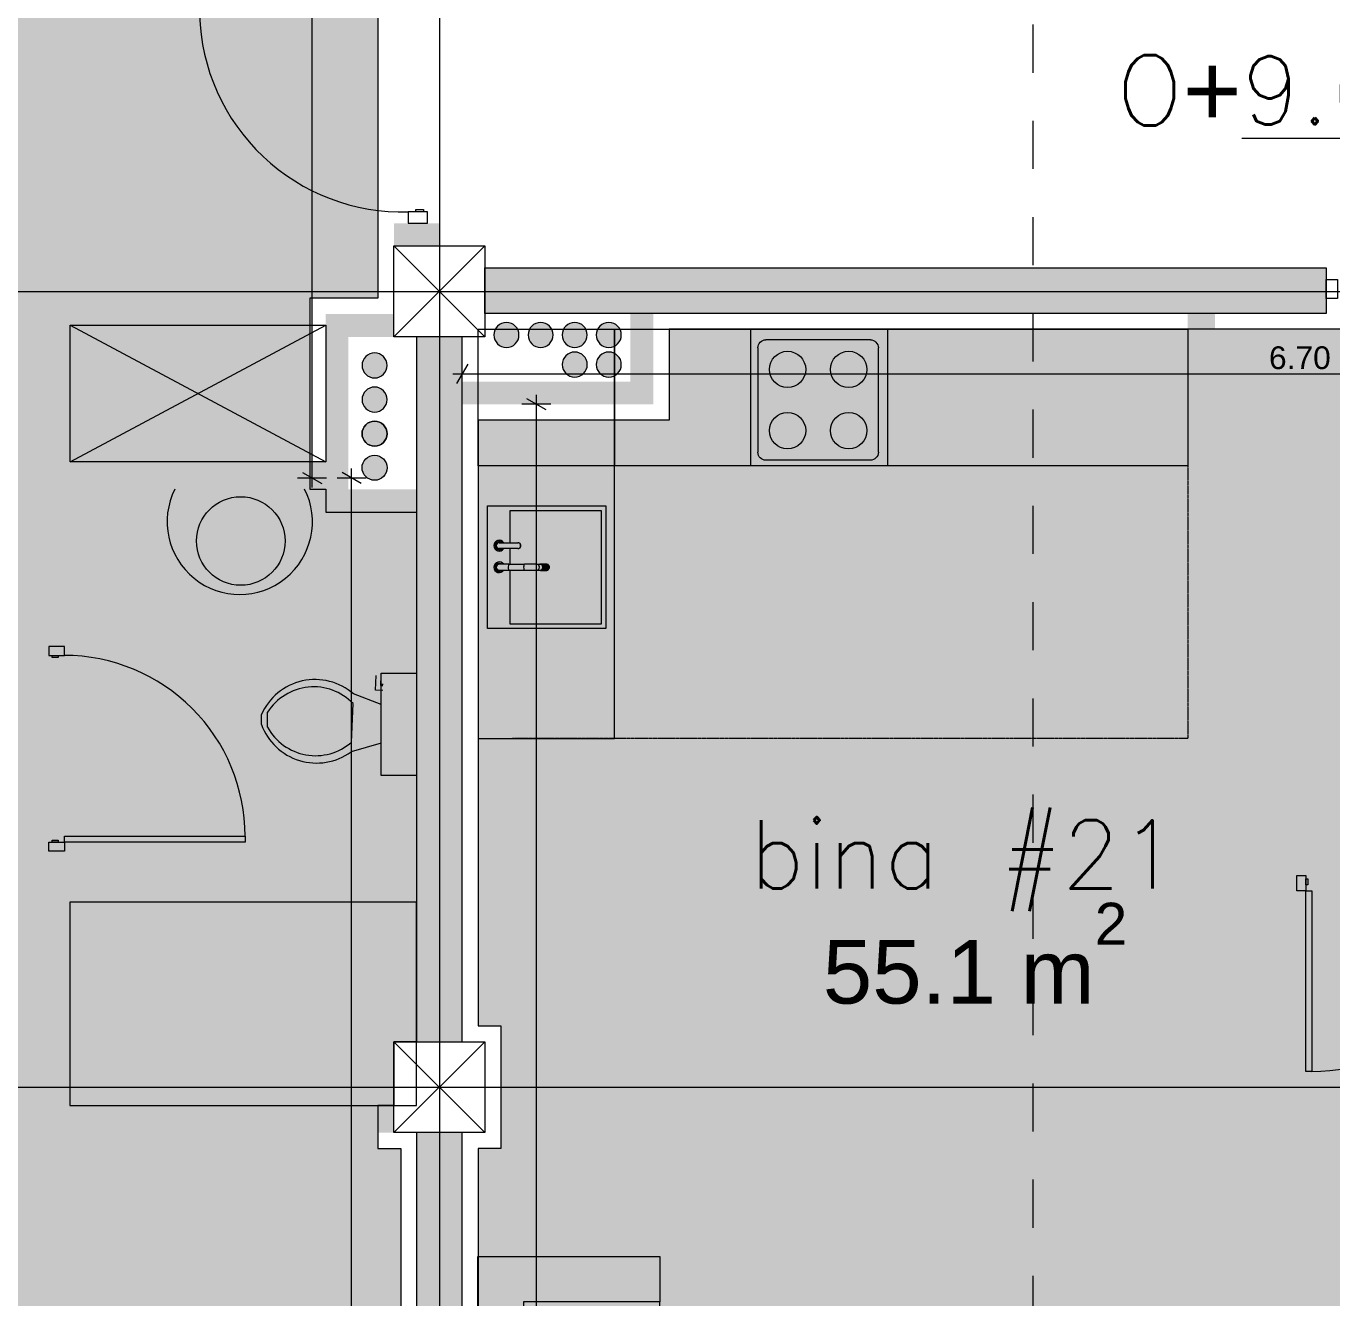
# Model space of a CAD drawing. Header units: millimetres. Extents: x 475616349 to 476941521, y 4620115302 to 4621446928.
# Drawn here: x 476502821 to 476508563, y 4620570909 to 4620576502 of the extents above; entities that cross this region are included whole.
import ezdxf

# ---------------------------------------------------------------- set-up
doc = ezdxf.new("R2010")
doc.units = ezdxf.units.MM
doc.header["$MEASUREMENT"] = 0
doc.set_wipeout_variables(frame=1)
for name, pattern in [('ACAD_ISO02W100', [7.5, 6, -1.5]), ('dash fine 0_25', [0.5952, 0.2976, -0.2976]), ('Dashed', [423.333333, 211.666667, -211.666667]), ('Wipeout_Contour', [1000, 0, -1000])]:
    doc.linetypes.add(name, pattern=pattern)
for name, color, linetype, lineweight in [('0_Pen_No__2_Pen_No__7_Pen_No__2_Pen_No__7', 7, 'Continuous', 0), ('0_Pen_No__7_Pen_No__7_Pen_No__7', 7, 'Continuous', 0), ('2D Drafting - General_Pen_No__1_Pen_No__7', 7, 'Continuous', 0), ('2D Drafting - General_Pen_No__1_Pen_No__7_Pen_No__7', 7, 'Continuous', 0), ('2D Drafting - General_Pen_No__250_Pen_No__7_Pen_No__250', 7, 'Continuous', 0), ('2D Drafting - General_Pen_No__250_Pen_No__7_Pen_No__7', 7, 'Continuous', 0), ('2D Drafting - General_Pen_No__7_Pen_No__7_Pen_No__7', 7, 'Continuous', 0), ('Annotation - Text_Pen_No__7_Pen_No__142', 142, 'Continuous', 0), ('Doors_Pen_No__7_Pen_No__7_Pen_No__7', 7, 'Continuous', 0), ('G-Anno-Nplt_Pen_No__142', 142, 'Continuous', 0), ('G-Anno-Nplt_Pen_No__151', 151, 'Continuous', 0), ('G-Anno-Nplt_Pen_No__4', 7, 'Continuous', 0), ('New_--------AVEJI_MODZRAVI_Pen_No__7', 7, 'Continuous', 0), ('New_--------AVEJI_UDZRAVI_Pen_No__7', 7, 'Continuous', 0), ('New_._Pen_No__1', 1, 'Continuous', 0), ('New_0_Pen_No__7', 7, 'Continuous', 0), ('New_aveji_Pen_No__7', 7, 'Continuous', 0), ('New_shenobebi_Pen_No__1', 1, 'Continuous', 0), ('New_zoma_Pen_No__4', 7, 'Continuous', 0), ('New_zoma_Pen_No__7', 7, 'Continuous', 0), ('shaxtebi da milebi_Pen_No__1_Pen_No__1_Pen_No__1', 1, 'Continuous', 0), ('shaxtebi da milebi_Pen_No__1_Pen_No__1_Pen_No__5', 5, 'Continuous', 0), ('shaxtebi da milebi_Pen_No__5_Pen_No__5_Pen_No__5', 5, 'Continuous', 0), ('zoma_Pen_No__5_Pen_No__5', 5, 'Continuous', 0)]:
    doc.layers.add(name, color=color, linetype=linetype, lineweight=lineweight)
for name, color, linetype, lineweight, true_color in [('New_--aveji_Pen_No__251', 7, 'Continuous', 0, 0x656565), ('shaxtebi da milebi_Pen_No__1_Pen_No__1_Pen_No__252', 7, 'Continuous', 0, 0x666666), ('shaxtebi da milebi_Pen_No__5_Pen_No__5_Pen_No__252', 7, 'Continuous', 0, 0x666666)]:
    doc.layers.add(name, color=color, linetype=linetype, lineweight=lineweight, true_color=true_color)
doc.layers.add('New_zoma', color=7, linetype='Continuous')
doc.styles.add('GENERATED_STYLE_1', font='arial.ttf')
doc.dimstyles.new('GENERATED_STYLE__19', dxfattribs={"dimtxt": 100, "dimasz": 64.421331, "dimexe": 0.18, "dimexo": 3, "dimgap": 0.09, "dimtad": 1, "dimlfac": 0.001, "dimzin": 0, "dimdsep": 46, "dimtxsty": 'GENERATED_STYLE_1', "dimblk": 'ARROWHEAD_2', "dimblk1": 'ARROWHEAD_2', "dimblk2": 'ARROWHEAD_2', "dimcen": 0.09, "dimclrd": 7, "dimclre": 7, "dimclrt": 7, "dimadec": 0, "dimazin": 0, "dimtfac": 1, "dimtdec": 4, "dimtmove": 0, "dimatfit": 3, "dimfxl": 1, "dimtolj": 1, "dimtzin": 0, "dimarcsym": 0})
doc.dimstyles.new('GENERATED_STYLE__35', dxfattribs={"dimtxt": 100, "dimasz": 64.421331, "dimexe": 0.18, "dimexo": 3, "dimgap": 0.09, "dimtad": 1, "dimtih": 1, "dimtoh": 1, "dimlfac": 0.001, "dimzin": 0, "dimdsep": 46, "dimtxsty": 'GENERATED_STYLE_1', "dimblk": 'ARROWHEAD_2', "dimblk1": 'ARROWHEAD_2', "dimblk2": 'ARROWHEAD_2', "dimcen": 0.09, "dimclrd": 7, "dimclre": 7, "dimclrt": 7, "dimadec": 0, "dimazin": 0, "dimtfac": 1, "dimtdec": 4, "dimtmove": 2, "dimatfit": 3, "dimfxl": 1, "dimtolj": 1, "dimtzin": 0, "dimarcsym": 0})

# ---------------------------------------------------------------- blocks, each defined once
blk = doc.blocks.new('*D1701', base_point=(476577134.1, 4620325125.7))
at = {"layer": 'New_zoma_Pen_No__4', "color": 7, "linetype": 'Continuous', "lineweight": 0, "transparency": 16777216}
for p, q in [((476504252.6, 4620574514.5), (476504252.6, 4620574556)), ((476504316.2, 4620574514.5), (476504189.1, 4620574514.5)), ((476504295, 4620574490.1), (476504210.2, 4620574539)), ((476504252.6, 4620566635.6), (476504252.6, 4620574514.5)), ((476504316.2, 4620566635.6), (476504189.1, 4620566635.6)), ((476504210.2, 4620566660), (476504295, 4620566611.1)), ((476504252.6, 4620566594.1), (476504252.6, 4620566635.6))]:
    blk.add_line(p, q, dxfattribs=at)
at = {"layer": 'New_zoma_Pen_No__7', "color": 7, "lineweight": 0, "transparency": 16777216, "insert": (476504232.6, 4620570442), "char_height": 100, "attachment_point": 7, "rotation": 90, "style": 'GENERATED_STYLE_1'}
blk.add_mtext('\\A1;{\\pql;\\fArial|b0|i0|c0|p34;7.88}', dxfattribs=at)
blk = doc.blocks.new('ARROWHEAD_2')
at = {"color": 0, "linetype": 'Continuous', "lineweight": 0}
for p, q in [((0, 0), (-1, 0)), ((-0.378, -0.655), (0.378, 0.655))]:
    blk.add_line(p, q, dxfattribs=at)
blk = doc.blocks.new('*D1702', base_point=(476577134.1, 4620325125.7))
at = {"layer": 'New_zoma_Pen_No__4', "color": 7, "linetype": 'Continuous', "lineweight": 0, "transparency": 16777216}
for p, q in [((476504121, 4620582211.1), (476504036.2, 4620582260)), ((476504078.6, 4620582235.6), (476504078.6, 4620582277)), ((476504142.2, 4620582235.6), (476504015, 4620582235.6)), ((476504078.6, 4620574514.5), (476504078.6, 4620582235.6)), ((476504142.2, 4620574514.5), (476504015, 4620574514.5)), ((476504036.2, 4620574539), (476504121, 4620574490.1)), ((476504078.6, 4620574473.1), (476504078.6, 4620574514.5))]:
    blk.add_line(p, q, dxfattribs=at)
at = {"layer": 'New_zoma_Pen_No__7', "color": 7, "lineweight": 0, "transparency": 16777216, "insert": (476504058.6, 4620578242), "char_height": 100, "attachment_point": 7, "rotation": 90, "style": 'GENERATED_STYLE_1'}
blk.add_mtext('\\A1;{\\pql;\\fArial|b0|i0|c0|p34;7.72}', dxfattribs=at)
blk = doc.blocks.new('*D1721', base_point=(476577134.1, 4620325125.7))
at = {"layer": 'New_zoma_Pen_No__4', "color": 7, "linetype": 'Continuous', "lineweight": 0, "transparency": 16777216}
for p, q in [((476504762.8, 4620575014.8), (476504713.9, 4620574930)), ((476504738.4, 4620574908.8), (476504738.4, 4620575036)), ((476511413.9, 4620574930), (476511462.8, 4620575014.8)), ((476511438.4, 4620574908.8), (476511438.4, 4620575036)), ((476504696.9, 4620574972.4), (476504738.4, 4620574972.4)), ((476504738.4, 4620574972.4), (476511438.4, 4620574972.4)), ((476511438.4, 4620574972.4), (476511479.8, 4620574972.4))]:
    blk.add_line(p, q, dxfattribs=at)
at = {"layer": 'New_zoma_Pen_No__7', "color": 7, "lineweight": 0, "transparency": 16777216, "insert": (476508286.2, 4620574992.4), "char_height": 100, "attachment_point": 7, "style": 'GENERATED_STYLE_1'}
blk.add_mtext('\\A1;{\\pql;\\fArial|b0|i0|c0|p34;6.70}', dxfattribs=at)
blk = doc.blocks.new('*D1722', base_point=(476577134.1, 4620325125.7))
at = {"layer": 'New_zoma_Pen_No__4', "color": 7, "linetype": 'Continuous', "lineweight": 0, "transparency": 16777216}
for p, q in [((476505128.7, 4620574838.8), (476505001.6, 4620574838.8)), ((476505107.5, 4620574814.4), (476505022.8, 4620574863.3)), ((476505065.1, 4620574838.8), (476505065.1, 4620574880.3)), ((476505065.1, 4620566635.6), (476505065.1, 4620574838.8)), ((476505128.7, 4620566635.6), (476505001.6, 4620566635.6)), ((476505022.8, 4620566660), (476505107.5, 4620566611.1)), ((476505065.1, 4620566594.1), (476505065.1, 4620566635.6))]:
    blk.add_line(p, q, dxfattribs=at)
at = {"layer": 'New_zoma_Pen_No__7', "color": 7, "lineweight": 0, "transparency": 16777216, "insert": (476505045.1, 4620570604.2), "char_height": 100, "attachment_point": 7, "rotation": 90, "style": 'GENERATED_STYLE_1'}
blk.add_mtext('\\A1;{\\pql;\\fArial|b0|i0|c0|p34;8.20}', dxfattribs=at)

msp = doc.modelspace()

# ---------------------------------------------------------------- hatches: boundary and pattern name
at = {"layer": '2D Drafting - General_Pen_No__250_Pen_No__7_Pen_No__7', "linetype": 'Continuous', "lineweight": 0}
for points in [[(476504438.366, 4620575635.567), (476504438.366, 4620575535.567), (476504638.366, 4620575535.567), (476504638.366, 4620575635.567)], [(476504838.366, 4620575238.825), (476504838.366, 4620575438.825), (476508538.366, 4620575438.825), (476508538.366, 4620575238.825)], [(476505478.366, 4620575238.825), (476505578.554, 4620575238.825), (476505578.554, 4620574838.824), (476504738.366, 4620574838.825), (476504738.366, 4620574938.825), (476505478.366, 4620574938.825)], [(476507929.011, 4620574285.862), (476507929.011, 4620575238.825), (476508049.011, 4620575238.825), (476508049.011, 4620574285.862)], [(476502893.533, 4620575186.469), (476502893.533, 4620573773.884), (476503013.533, 4620573773.884), (476503013.533, 4620574466.266), (476504138.366, 4620574466.266), (476504138.366, 4620574586.054), (476503013.533, 4620574586.054), (476503013.533, 4620575186.469)], [(476504538.366, 4620574364.549), (476504138.366, 4620574364.549), (476504138.366, 4620575235.567), (476504438.366, 4620575235.567), (476504438.366, 4620575135.567), (476504238.366, 4620575135.567), (476504238.366, 4620574464.736), (476504538.366, 4620574464.736)], [(476504738.366, 4620572035.567), (476504738.366, 4620575135.567), (476504538.366, 4620575135.567), (476504538.366, 4620572035.567)], [(476502893.533, 4620571755.567), (476502893.533, 4620571635.567), (476504438.366, 4620571635.567), (476504438.366, 4620571755.567), (476503013.533, 4620571755.567), (476503013.533, 4620572873.884), (476502893.533, 4620572873.884)], [(476508358.639, 4620572786.911), (476508408.701, 4620572786.911), (476508408.701, 4620572688.787), (476508358.639, 4620572688.787), (476508358.639, 4620566635.567), (476508238.639, 4620566635.567), (476508238.639, 4620572786.911)], [(476504738.366, 4620565135.567), (476504738.366, 4620571635.567), (476504538.366, 4620571635.567), (476504538.366, 4620565135.567)]]:
    msp.add_hatch(color=7, dxfattribs=at).paths.add_polyline_path(points)
at = {"layer": 'G-Anno-Nplt_Pen_No__151', "linetype": 'Continuous', "lineweight": 0, "true_color": 0x1f2f3f}
for points in [[(476497938.366, 4620575135.567), (476497938.366, 4620575435.567), (476498138.366, 4620575435.567), (476498138.366, 4620576505.755), (476497808.366, 4620576505.755), (476497808.366, 4620581065.567), (476501308.548, 4620581065.567), (476501308.548, 4620582165.567), (476504368.366, 4620582165.567), (476504368.366, 4620581965.567), (476504368.366, 4620578229.186), (476504368.366, 4620575305.567), (476504068.366, 4620575305.567), (476504068.366, 4620574466.266), (476504138.366, 4620574466.266), (476504138.366, 4620574364.549), (476504538.366, 4620574364.549), (476504538.366, 4620572035.567), (476504438.366, 4620572035.567), (476504438.366, 4620571755.567), (476504368.366, 4620571755.567), (476504368.366, 4620571565.567), (476504468.366, 4620571565.567), (476504468.366, 4620566705.567), (476497808.366, 4620566705.567), (476497808.366, 4620570675.379), (476498208.366, 4620570675.379), (476498208.366, 4620571805.567), (476498008.366, 4620571805.567), (476498008.366, 4620572105.567), (476497808.366, 4620572105.567), (476497808.366, 4620574408.403), (476497738.366, 4620574408.403), (476497738.366, 4620575135.567)], [(476504908.366, 4620571565.567), (476504808.366, 4620571565.567), (476504808.366, 4620566705.567), (476511368.366, 4620566705.567), (476511368.366, 4620571565.567), (476511268.366, 4620571565.567), (476511268.366, 4620572105.567), (476511368.366, 4620572105.567), (476511368.366, 4620572786.911), (476511438.366, 4620572786.911), (476511438.366, 4620574838.824), (476510748.178, 4620574838.824), (476510748.178, 4620575238.825), (476509848.328, 4620575238.825), (476509848.328, 4620575168.824), (476505648.554, 4620575168.824), (476505648.554, 4620574768.824), (476504808.366, 4620574768.824), (476504808.366, 4620572105.567), (476504908.366, 4620572105.567)]]:
    msp.add_hatch(color=169, dxfattribs=at).paths.add_polyline_path(points)
at = {"layer": 'shaxtebi da milebi_Pen_No__1_Pen_No__1_Pen_No__1', "linetype": 'Continuous', "lineweight": 0}
for points in [[(476504988.366, 4620575143.825, -1), (476504878.366, 4620575143.825, -1)], [(476504353.243, 4620574954.736, -1), (476504353.243, 4620575064.736, -1)]]:
    msp.add_hatch(color=1, dxfattribs=at).paths.add_polyline_path(points)
at = {"layer": 'shaxtebi da milebi_Pen_No__1_Pen_No__1_Pen_No__252', "linetype": 'Continuous', "lineweight": 0, "true_color": 0x666666}
msp.add_hatch(color=251, dxfattribs=at).paths.add_polyline_path([(476504353.243, 4620574504.736, -1), (476504353.243, 4620574614.736, -1)])
at = {"layer": 'shaxtebi da milebi_Pen_No__1_Pen_No__1_Pen_No__5', "linetype": 'Continuous', "lineweight": 0}
msp.add_hatch(color=5, dxfattribs=at).paths.add_polyline_path([(476504353.243, 4620574654.736, -1), (476504353.243, 4620574764.736, -1)])
at = {"layer": 'shaxtebi da milebi_Pen_No__5_Pen_No__5_Pen_No__252', "linetype": 'Continuous', "lineweight": 0, "true_color": 0x666666}
msp.add_hatch(color=251, dxfattribs=at).paths.add_polyline_path([(476505288.761, 4620575013.825, 1), (476505178.761, 4620575013.825, 1)])
at = {"layer": 'shaxtebi da milebi_Pen_No__5_Pen_No__5_Pen_No__5', "linetype": 'Continuous', "lineweight": 0}
for points in [[(476505083.366, 4620575198.825, 1), (476505083.366, 4620575088.825, 1)], [(476505233.366, 4620575198.825, 1), (476505233.366, 4620575088.825, 1)], [(476505383.366, 4620575198.825, 1), (476505383.366, 4620575088.825, 1)], [(476505438.366, 4620575013.825, 1), (476505328.366, 4620575013.825, 1)], [(476504353.243, 4620574914.736, 1), (476504353.243, 4620574804.736, 1)]]:
    msp.add_hatch(color=5, dxfattribs=at).paths.add_polyline_path(points)

# ---------------------------------------------------------------- linework, layer by layer
at = {"layer": '0_Pen_No__2_Pen_No__7_Pen_No__2_Pen_No__7', "color": 7, "linetype": 'Continuous', "lineweight": 0, "flags": 128}
msp.add_lwpolyline([(476504538.366, 4620572648.564), (476503013.533, 4620572648.564), (476503013.533, 4620571755.567), (476504538.366, 4620571755.567)], close=True, dxfattribs=at)
at = {"layer": '0_Pen_No__7_Pen_No__7_Pen_No__7', "color": 7, "linetype": 'Continuous', "lineweight": 0}
for p, q in [((476504357.581, 4620573581.822), (476504360.361, 4620573645.413)), ((476504381.558, 4620573644.486), (476504379.705, 4620573602.092)), ((476504389.377, 4620573580.432), (476504357.581, 4620573581.822)), ((476504379.705, 4620573602.092), (476504390.303, 4620573601.629)), ((476504390.528, 4620573606.761), (476504379.929, 4620573607.225)), ((476504252.002, 4620573352.826), (476504259.415, 4620573522.401)), ((476504382.324, 4620573518.476), (476504261.269, 4620573564.795)), ((476504382.324, 4620573348.568), (476504250.149, 4620573310.432))]:
    msp.add_line(p, q, dxfattribs=at)
at = {"layer": '0_Pen_No__7_Pen_No__7_Pen_No__7', "color": 7, "linetype": 'Continuous', "lineweight": 0, "flags": 128}
msp.add_lwpolyline([(476504538.366, 4620573657.069), (476504538.366, 4620573206.632), (476504382.324, 4620573206.632), (476504382.324, 4620573657.069)], close=True, dxfattribs=at)
for points in [[(476503855.563, 4620573431.215), (476503855.563, 4620573474.306)], [(476503882.862, 4620573419.003), (476503882.862, 4620573484.163)]]:
    msp.add_lwpolyline(points, dxfattribs=at)
at = {"layer": '0_Pen_No__7_Pen_No__7_Pen_No__7', "color": 7, "linetype": 'Continuous', "lineweight": 0}
msp.add_circle((476503764.953, 4620574237.765), 194.708, dxfattribs=at)
for centre, radius, start, end in [((476503760.638, 4620574322.25), 319.521, 153.2098986, 26.7901336), ((476504091.764, 4620573370.034), 258.192, 48.9659147, 156.1808083), ((476504086.111, 4620573355.831), 240.373, 43.864539, 147.7317146), ((476504098.287, 4620573519.241), 258.193, 199.9335377, 306.0275219), ((476504093.896, 4620573533.883), 240.373, 208.5498249, 311.1289039)]:
    msp.add_arc(centre, radius, start, end, dxfattribs=at)
at = {"layer": '2D Drafting - General_Pen_No__1_Pen_No__7', "color": 7, "linetype": 'Continuous', "lineweight": 0}
for p, q in [((476504438.366, 4620575135.567), (476504838.366, 4620575535.567)), ((476504838.366, 4620575135.567), (476504438.366, 4620575535.567)), ((476504438.366, 4620571635.567), (476504838.366, 4620572035.567)), ((476504838.366, 4620571635.567), (476504438.366, 4620572035.567))]:
    msp.add_line(p, q, dxfattribs=at)
at = {"layer": '2D Drafting - General_Pen_No__1_Pen_No__7', "color": 7, "linetype": 'Continuous', "lineweight": 0, "flags": 128}
for points in [[(476504838.366, 4620575135.567), (476504438.366, 4620575135.567), (476504438.366, 4620575535.567), (476504838.366, 4620575535.567)], [(476504838.366, 4620571635.567), (476504438.366, 4620571635.567), (476504438.366, 4620572035.567), (476504838.366, 4620572035.567)]]:
    msp.add_lwpolyline(points, close=True, dxfattribs=at)
at = {"layer": '2D Drafting - General_Pen_No__1_Pen_No__7_Pen_No__7', "color": 7, "linetype": 'Continuous', "lineweight": 0}
msp.add_arc((476504476.614, 4620576577.845), 893.239, 181.603806, 271.603806, dxfattribs=at)
at = {"layer": '2D Drafting - General_Pen_No__250_Pen_No__7_Pen_No__250', "color": 7, "linetype": 'Continuous', "lineweight": 0, "flags": 128}
for points in [[(476504738.366, 4620572035.567), (476504738.366, 4620575135.567), (476504538.366, 4620575135.567), (476504538.366, 4620572035.567)], [(476504738.366, 4620565135.567), (476504738.366, 4620571635.567), (476504538.366, 4620571635.567), (476504538.366, 4620565135.567)]]:
    msp.add_lwpolyline(points, close=True, dxfattribs=at)
at = {"layer": '2D Drafting - General_Pen_No__250_Pen_No__7_Pen_No__7', "color": 7, "linetype": 'Continuous', "lineweight": 0, "flags": 128}
msp.add_lwpolyline([(476504838.366, 4620575238.825), (476504838.366, 4620575438.825), (476508538.366, 4620575438.825), (476508538.366, 4620575238.825)], close=True, dxfattribs=at)
at = {"layer": '2D Drafting - General_Pen_No__7_Pen_No__7_Pen_No__7', "color": 7, "linetype": 'Continuous', "lineweight": 0}
for centre, start, end in [((476502989.329, 4620572940.062), 359.998516, 90.0001975), ((476508474.879, 4620572699.114), 270, 0.0016803)]:
    msp.add_arc(centre, 794.311, start, end, dxfattribs=at)
at = {"layer": 'Doors_Pen_No__7_Pen_No__7_Pen_No__7', "color": 7, "linetype": 'Continuous', "lineweight": 0, "flags": 128}
for points in [[(476504586.28, 4620575635.567), (476504586.28, 4620575684.956), (476504501.614, 4620575684.956), (476504501.614, 4620575635.567)], [(476504568.28, 4620575696.067), (476504568.28, 4620575684.956), (476504534.947, 4620575684.956), (476504534.947, 4620575696.067)], [(476508538.366, 4620575388.324), (476508587.755, 4620575388.324), (476508587.755, 4620575303.657), (476508538.366, 4620575303.657)], [(476502921.594, 4620573773.886), (476502921.593, 4620573734.375), (476502989.326, 4620573734.373), (476502989.327, 4620573773.884)], [(476502935.993, 4620573725.485), (476502935.993, 4620573734.374), (476502962.659, 4620573734.374), (476502962.659, 4620573725.485)], [(476502921.594, 4620572873.886), (476502921.595, 4620572913.397), (476502989.328, 4620572913.395), (476502989.327, 4620572873.884)], [(476502935.995, 4620572913.396), (476502935.995, 4620572922.285), (476502962.662, 4620572922.285), (476502962.661, 4620572913.396)], [(476502989.328, 4620572913.395), (476502989.329, 4620572940.062), (476503783.64, 4620572940.041), (476503783.639, 4620572913.375)], [(476508408.701, 4620572766.847), (476508448.212, 4620572766.847), (476508448.212, 4620572699.114), (476508408.701, 4620572699.114)], [(476508448.212, 4620572752.447), (476508457.101, 4620572752.447), (476508457.101, 4620572725.78), (476508448.212, 4620572725.78)], [(476508448.212, 4620572699.114), (476508474.879, 4620572699.114), (476508474.879, 4620571904.803), (476508448.212, 4620571904.803)]]:
    msp.add_lwpolyline(points, close=True, dxfattribs=at)
at = {"layer": 'G-Anno-Nplt_Pen_No__4', "color": 7, "linetype": 'Continuous', "lineweight": 0, "flags": 128}
msp.add_lwpolyline([(476504368.366, 4620578229.186), (476504368.366, 4620575305.567), (476504068.366, 4620575305.567), (476504068.366, 4620574466.266), (476504138.366, 4620574466.266), (476504138.366, 4620574364.549), (476504538.366, 4620574364.549), (476504538.366, 4620572035.567), (476504438.366, 4620572035.567), (476504438.366, 4620571755.567), (476504368.366, 4620571755.567), (476504368.366, 4620571565.567), (476504468.366, 4620571565.567), (476504468.366, 4620566705.567), (476497808.366, 4620566705.567)], dxfattribs=at)
msp.add_lwpolyline([(476504908.366, 4620571565.567), (476504808.366, 4620571565.567), (476504808.366, 4620566705.567), (476511368.366, 4620566705.567), (476511368.366, 4620571565.567), (476511268.366, 4620571565.567), (476511268.366, 4620572105.567), (476511368.366, 4620572105.567), (476511368.366, 4620572786.911), (476511438.366, 4620572786.911), (476511438.366, 4620574838.824), (476510748.178, 4620574838.824), (476510748.178, 4620575238.825), (476509848.328, 4620575238.825), (476509848.328, 4620575168.824), (476505648.554, 4620575168.824), (476505648.554, 4620574768.824), (476504808.366, 4620574768.824), (476504808.366, 4620572105.567), (476504908.366, 4620572105.567)], close=True, dxfattribs=at)
at = {"layer": 'New_--------AVEJI_MODZRAVI_Pen_No__7', "color": 7, "linetype": 'dash fine 0_25', "lineweight": 0}
msp.add_lwpolyline([(476507929.011, 4620574568.825), (476507929.011, 4620573368.825), (476504958.067, 4620573368.824)], dxfattribs=at)
at = {"layer": 'New_--------AVEJI_UDZRAVI_Pen_No__7', "color": 7, "linetype": 'Continuous', "lineweight": 0}
for p, q in [((476506533.349, 4620575122.534), (476506074.081, 4620575122.534)), ((476506038.872, 4620575087.359), (476506038.872, 4620574628.092)), ((476506568.523, 4620574628.091), (476506568.523, 4620575087.359)), ((476505408.366, 4620574568.824), (476504808.366, 4620574568.824)), ((476506533.348, 4620574592.917), (476506074.08, 4620574592.917))]:
    msp.add_line(p, q, dxfattribs=at)
for points in [[(476505408.364, 4620574568.824), (476504808.825, 4620574568.824), (476504808.825, 4620575168.824), (476505408.364, 4620575168.824)], [(476505408.364, 4620574568.824), (476505408.364, 4620575168.824), (476507929.011, 4620575168.825), (476507929.011, 4620574568.825)], [(476506608.364, 4620575168.824), (476506608.365, 4620574568.824), (476506008.365, 4620574568.824), (476506008.364, 4620575168.824)]]:
    msp.add_lwpolyline(points, close=True, dxfattribs=at)
msp.add_lwpolyline([(476504808.366, 4620574568.824), (476504808.366, 4620573368.824), (476505408.366, 4620573368.824), (476505408.366, 4620574568.824)], dxfattribs=at)
for centre in [(476506169.255, 4620574992.185), (476506438.14, 4620574992.185), (476506169.254, 4620574723.265), (476506438.14, 4620574723.265)]:
    msp.add_circle(centre, 80, dxfattribs=at)
for points in [[(476506038.872, 4620575087.359), (476506038.872, 4620575106.79), (476506054.65, 4620575122.534), (476506074.046, 4620575122.534)], [(476506533.349, 4620575122.534), (476506552.779, 4620575122.534), (476506568.523, 4620575106.79), (476506568.523, 4620575087.359)], [(476506074.081, 4620574592.917), (476506054.65, 4620574592.917), (476506038.872, 4620574608.661), (476506038.872, 4620574628.092)], [(476506568.523, 4620574628.091), (476506568.523, 4620574608.661), (476506552.779, 4620574592.917), (476506533.348, 4620574592.917)]]:
    msp.add_open_spline(points, degree=3, dxfattribs=at)
at = {"layer": 'New_--aveji_Pen_No__251', "color": 251, "linetype": 'Continuous', "lineweight": 0, "true_color": 0x656565}
for p, q in [((476504901.498, 4620574230.19), (476504982.964, 4620574230.19)), ((476504982.964, 4620574204.431), (476504901.498, 4620574204.431)), ((476504949.934, 4620574135.12), (476504949.934, 4620574204.431)), ((476504984.388, 4620574230.19), (476504982.964, 4620574230.19)), ((476504982.964, 4620574204.431), (476504984.388, 4620574204.431)), ((476504943.97, 4620574135.12), (476504901.498, 4620574135.12)), ((476504901.498, 4620574109.36), (476504943.97, 4620574109.36)), ((476504943.97, 4620574135.12), (476505012.011, 4620574135.12)), ((476504943.97, 4620574109.36), (476505012.011, 4620574109.36)), ((476505067.131, 4620574135.12), (476505012.011, 4620574135.12)), ((476505012.011, 4620574109.36), (476505067.131, 4620574109.36)), ((476505067.131, 4620574135.12), (476505081.851, 4620574135.12)), ((476505067.131, 4620574109.36), (476505081.851, 4620574109.36)), ((476505086.386, 4620574108.039), (476505082.565, 4620574108.039)), ((476505086.394, 4620574108.035), (476505082.568, 4620574108.035)), ((476505082.571, 4620574136.445), (476505106.534, 4620574136.445)), ((476505086.395, 4620574108.035), (476505110.358, 4620574108.035)), ((476505110.361, 4620574136.445), (476505086.398, 4620574136.445)), ((476505111.515, 4620574108.296), (476505087.547, 4620574108.296)), ((476505111.514, 4620574108.293), (476505087.551, 4620574108.293)), ((476505087.554, 4620574136.186), (476505111.517, 4620574136.186)), ((476505091.087, 4620574109.938), (476505115.05, 4620574109.938)), ((476505115.053, 4620574134.54), (476505091.09, 4620574134.54)), ((476505117.247, 4620574131.232), (476505091.595, 4620574131.232)), ((476505117.247, 4620574113.248), (476505091.595, 4620574113.248)), ((476505116.03, 4620574110.677), (476505092.062, 4620574110.677)), ((476505116.03, 4620574110.674), (476505092.067, 4620574110.674)), ((476505092.069, 4620574133.804), (476505116.033, 4620574133.804)), ((476505119.7, 4620574127.107), (476505094.048, 4620574127.107)), ((476505119.7, 4620574117.374), (476505094.048, 4620574117.374)), ((476505094.774, 4620574113.715), (476505118.737, 4620574113.715)), ((476505118.739, 4620574130.762), (476505094.775, 4620574130.762)), ((476505120.561, 4620574122.24), (476505094.91, 4620574122.24)), ((476505119.391, 4620574114.817), (476505095.423, 4620574114.817)), ((476505119.391, 4620574114.816), (476505095.428, 4620574114.816)), ((476505095.43, 4620574129.661), (476505119.393, 4620574129.661)), ((476505096.893, 4620574118.789), (476505120.856, 4620574118.789)), ((476505120.857, 4620574125.688), (476505096.894, 4620574125.688)), ((476505121.087, 4620574120.088), (476505097.123, 4620574120.088)), ((476505097.124, 4620574124.389), (476505121.087, 4620574124.389))]:
    msp.add_line(p, q, dxfattribs=at)
at = {"layer": 'New_--aveji_Pen_No__251', "color": 251, "linetype": 'ACAD_ISO02W100', "lineweight": 0, "true_color": 0x656565}
for points in [[(476505408.365, 4620574568.824), (476505408.364, 4620575168.824)], [(476506008.365, 4620574568.825), (476506008.364, 4620575168.825)]]:
    msp.add_lwpolyline(points, dxfattribs=at)
at = {"layer": 'New_--aveji_Pen_No__251', "color": 251, "linetype": 'Continuous', "lineweight": 0, "true_color": 0x656565}
msp.add_lwpolyline([(476504850.198, 4620574392.316), (476505370.198, 4620574392.316), (476505370.199, 4620573852.202), (476504850.199, 4620573852.201)], close=True, dxfattribs=at)
msp.add_lwpolyline([(476504949.934, 4620574230.19), (476504949.934, 4620574372.316), (476505350.198, 4620574372.316), (476505350.199, 4620573872.202), (476504949.934, 4620573872.201), (476504949.934, 4620574109.36)], dxfattribs=at)
for centre, radius, start, end in [((476504901.498, 4620574217.311), 23.813, 32.7418999, 180.0000361), ((476504901.498, 4620574217.311), 23.813, 180.0000362, 327.2581731), ((476504901.498, 4620574217.311), 23.805, 32.7551258, 180.000036), ((476504901.498, 4620574217.311), 23.805, 180.0000362, 327.2449473), ((476504901.498, 4620574217.311), 23.778, 32.7967672, 180.0000361), ((476504901.498, 4620574217.311), 23.778, 180.0000361, 327.2033058), ((476504901.498, 4620574217.311), 23.724, 32.8803915, 180.0000364), ((476504901.498, 4620574217.311), 23.724, 180.0000357, 327.1196808), ((476504901.498, 4620574217.311), 23.635, 33.0201467, 180.0000361), ((476504901.498, 4620574217.311), 23.635, 180.0000366, 326.9799249), ((476504901.498, 4620574217.311), 23.146, 33.8112329, 180.000036), ((476504901.498, 4620574217.311), 23.146, 180.0000361, 326.1888401), ((476504901.498, 4620574217.311), 17.327, 48.0169436, 180.0000369), ((476504901.498, 4620574217.311), 17.327, 180.0000364, 311.9831287), ((476504901.498, 4620574217.311), 16.761, 50.2111124, 180.0000368), ((476504901.498, 4620574217.311), 16.761, 180.0000352, 309.7889613), ((476504901.498, 4620574217.311), 16.55, 51.0972052, 180.000036), ((476504901.498, 4620574217.311), 16.55, 180.0000368, 308.902866), ((476504901.498, 4620574217.311), 16.328, 52.0736237, 180.0000361), ((476504901.498, 4620574217.311), 16.328, 180.0000367, 307.9264474), ((476504901.498, 4620574217.311), 15.483, 56.2877779, 180.0000356), ((476504901.498, 4620574217.311), 15.483, 180.0000357, 303.7122948), ((476504901.498, 4620574217.311), 13.402, 73.9491439, 180.0000359), ((476504901.498, 4620574217.311), 13.402, 180.0000362, 286.0509302), ((476504901.498, 4620574217.311), 12.88, 90.0000371, 270.0000371), ((476504901.498, 4620574122.24), 23.813, 32.7418999, 180.0000361), ((476504901.498, 4620574122.24), 23.805, 32.7551256, 180.000036), ((476504901.498, 4620574122.24), 23.778, 32.7967672, 180.0000361), ((476504901.498, 4620574122.24), 23.813, 180.0000362, 327.2581729), ((476504901.498, 4620574122.24), 23.805, 180.0000362, 327.2449472), ((476504901.498, 4620574122.24), 23.778, 180.0000362, 327.2033057), ((476504901.498, 4620574122.24), 23.724, 32.8803916, 180.0000364), ((476504901.498, 4620574122.24), 23.724, 180.0000358, 327.1196815), ((476504901.498, 4620574122.24), 23.635, 33.0201475, 180.0000361), ((476504901.498, 4620574122.24), 23.635, 180.0000355, 326.9799262), ((476504901.498, 4620574122.24), 23.146, 33.8112328, 180.0000362), ((476504901.498, 4620574122.24), 23.146, 180.0000361, 326.1888402), ((476504901.498, 4620574122.24), 17.327, 48.0169448, 180.0000369), ((476504901.498, 4620574122.24), 17.327, 180.0000351, 311.9831285), ((476504901.498, 4620574122.24), 16.761, 50.2111124, 180.0000368), ((476504901.498, 4620574122.24), 16.761, 180.0000355, 309.788961), ((476504901.498, 4620574122.24), 16.55, 51.0972052, 180.000036), ((476504901.498, 4620574122.24), 16.55, 180.000036, 308.9028684), ((476504901.498, 4620574122.24), 16.328, 52.0736236, 180.0000363), ((476504901.498, 4620574122.24), 16.328, 180.0000367, 307.9264474), ((476504901.498, 4620574122.24), 15.483, 56.2877775, 180.0000359), ((476504901.498, 4620574122.24), 15.483, 180.0000349, 303.7122974), ((476504901.498, 4620574122.24), 13.402, 73.9491439, 180.0000359), ((476504901.498, 4620574122.24), 13.402, 180.0000362, 286.0509302), ((476504901.498, 4620574122.24), 12.88, 90.0000368, 180.0000352), ((476504901.498, 4620574122.24), 12.88, 180.0000369, 270.0000374)]:
    msp.add_arc(centre, radius, start, end, dxfattribs=at)
for centre, major_axis, ratio, start_param, end_param in [((476504982.964, 4620574217.311), (0, 12.88), 0.98480799, 3.14159259, 6.28318532), ((476504984.388, 4620574217.311), (0, 12.88), 0.98480506, 3.14159251, 6.28318517), ((476504943.97, 4620574122.24), (0, 12.88), 0.23905575, 0.00000006, 1.57079633), ((476504943.97, 4620574122.24), (0, 12.88), 0.23905575, 1.57079633, 3.14159271), ((476505012.011, 4620574122.24), (0, 12.88), 0.23905575, 6.28318507, 7.85398163), ((476505012.011, 4620574122.24), (0, 12.88), 0.23905575, 1.57079633, 3.14159271), ((476505067.131, 4620574122.24), (0, 12.88), 0.88988826, 4.71238898, 6.28318531), ((476505067.131, 4620574122.24), (0, 12.88), 0.88988826, 3.14159267, 4.71238898), ((476505083.893, 4620574122.24), (0, 13.515), 0.88988826, 0.08069143, 0.30793908), ((476505083.893, 4620574122.24), (0, 13.515), 0.88988826, 2.83365359, 3.06057562), ((476505084.483, 4620574122.24), (0, 14.367), 0.88988826, 2.8990159, 2.99122137), ((476505084.483, 4620574122.24), (0, 14.367), 0.88988826, 0.15012236, 0.24232781), ((476505081.851, 4620574122.24), (0, 12.88), 0.88988826, 4.71238898, 6.28318531), ((476505081.851, 4620574122.24), (0, 12.88), 0.88988826, 3.14159259, 4.71238898), ((476505083.676, 4620574122.24), (0, 12.82), 0.88988826, 3.09068451, 3.13000646), ((476505083.676, 4620574122.24), (0, 12.82), 0.88988826, 0.01153518, 0.05090817), ((476505083.676, 4620574122.24), (0, 12.82), 0.88988826, 5.90202136, 6.27159918), ((476505083.676, 4620574122.24), (0, 12.82), 0.88988826, 3.15312769, 3.52270557), ((476505083.893, 4620574122.24), (0, 13.515), 0.88988826, 3.22228408, 3.45327474), ((476505083.893, 4620574122.24), (0, 13.515), 0.88988826, 5.97117764, 6.20216828), ((476505084.483, 4620574122.24), (0, 14.367), 0.88988826, 3.29171498, 3.38392044), ((476505084.483, 4620574122.24), (0, 14.367), 0.88988826, 6.04060858, 6.13281399), ((476505083.676, 4620574122.24), (0, 12.82), 0.88988826, 3.54582678, 3.91540464), ((476505083.676, 4620574122.24), (0, 12.82), 0.88988826, 5.50932229, 5.87890013), ((476505083.893, 4620574122.24), (0, 13.515), 0.88988826, 3.61498315, 3.84597379), ((476505083.893, 4620574122.24), (0, 13.515), 0.88988826, 5.57847855, 5.80946922), ((476505084.483, 4620574122.24), (0, 14.367), 0.88988826, 3.68441407, 3.77661956), ((476505084.483, 4620574122.24), (0, 14.367), 0.88988826, 5.64790952, 5.74011495), ((476505083.676, 4620574122.24), (0, 12.82), 0.88988826, 5.1166232, 5.48620103), ((476505083.676, 4620574122.24), (0, 12.82), 0.88988826, 3.93852589, 4.30810372), ((476505083.893, 4620574122.24), (0, 13.515), 0.88988826, 4.00768224, 4.23867289), ((476505083.893, 4620574122.24), (0, 13.515), 0.88988826, 5.18577946, 5.41677015), ((476505083.676, 4620574122.24), (0, 12.82), 0.88988826, 4.72392409, 5.0935019), ((476505083.676, 4620574122.24), (0, 12.82), 0.88988826, 4.331225, 4.70080283), ((476505084.483, 4620574122.24), (0, 14.367), 0.88988826, 4.0771132, 4.16931861), ((476505084.483, 4620574122.24), (0, 14.367), 0.88988826, 5.25521041, 5.34741586), ((476505083.893, 4620574122.24), (0, 13.515), 0.88988826, 4.40038131, 4.63137199), ((476505083.893, 4620574122.24), (0, 13.515), 0.88988826, 4.79308039, 5.02407106), ((476505084.483, 4620574122.24), (0, 14.367), 0.88988826, 4.46981226, 4.5620177), ((476505084.483, 4620574122.24), (0, 14.367), 0.88988826, 4.86251133, 4.95471677), ((476505108.446, 4620574122.24), (0, 14.367), 0.88988826, 3.29171498, 3.38392044), ((476505108.446, 4620574122.24), (0, 14.367), 0.88988826, 6.04060858, 6.13281406), ((476505108.446, 4620574122.24), (0, 14.367), 0.88988826, 3.68441407, 3.7766195), ((476505108.446, 4620574122.24), (0, 14.367), 0.88988826, 5.64790952, 5.74011495), ((476505111.076, 4620574122.24), (0, 11.65), 0.88988826, 3.76046563, 3.84980682), ((476505111.076, 4620574122.24), (0, 11.65), 0.88988826, 5.57467637, 5.66419212), ((476505108.446, 4620574122.24), (0, 14.367), 0.88988826, 4.07711315, 4.16931861), ((476505108.446, 4620574122.24), (0, 14.367), 0.88988826, 5.25521041, 5.34741586), ((476505111.076, 4620574122.24), (0, 11.65), 0.88988826, 4.10641306, 5.31802189), ((476505108.446, 4620574122.24), (0, 14.367), 0.88988826, 4.46981225, 4.5620177), ((476505108.446, 4620574122.24), (0, 14.367), 0.88988826, 4.86251134, 4.95471679)]:
    msp.add_ellipse(centre, major_axis=major_axis, ratio=ratio, start_param=start_param, end_param=end_param, dxfattribs=at)
for points in [[(476505080.219, 4620574109.36), (476505080.598, 4620574109.016), (476505080.995, 4620574108.66), (476505081.412, 4620574108.294)], [(476505081.414, 4620574136.184), (476505080.997, 4620574135.818), (476505080.6, 4620574135.464), (476505080.222, 4620574135.12)], [(476505082.565, 4620574108.039), (476505082.679, 4620574108.29), (476505082.797, 4620574108.533), (476505082.92, 4620574108.769)], [(476505082.924, 4620574135.711), (476505082.802, 4620574135.949), (476505082.684, 4620574136.193), (476505082.571, 4620574136.445)], [(476505082.92, 4620574108.769), (476505083.13, 4620574108.992), (476505083.338, 4620574109.209), (476505083.544, 4620574109.421)], [(476505083.545, 4620574135.059), (476505083.34, 4620574135.271), (476505083.133, 4620574135.488), (476505082.924, 4620574135.711)], [(476505083.544, 4620574109.421), (476505083.558, 4620574109.45), (476505083.572, 4620574109.48), (476505083.586, 4620574109.509)], [(476505083.586, 4620574134.971), (476505083.572, 4620574135), (476505083.558, 4620574135.03), (476505083.545, 4620574135.059)], [(476505083.614, 4620574109.514), (476505083.678, 4620574109.483), (476505083.743, 4620574109.452), (476505083.808, 4620574109.421)], [(476505083.808, 4620574135.059), (476505083.743, 4620574135.028), (476505083.678, 4620574134.997), (476505083.614, 4620574134.967)], [(476505084.866, 4620574135.711), (476505084.501, 4620574135.488), (476505084.148, 4620574135.271), (476505083.808, 4620574135.059)], [(476505083.808, 4620574109.421), (476505084.147, 4620574109.209), (476505084.498, 4620574108.992), (476505084.863, 4620574108.769)], [(476505084.863, 4620574108.769), (476505085.35, 4620574108.532), (476505085.861, 4620574108.287), (476505086.395, 4620574108.035)], [(476505086.396, 4620574136.441), (476505085.863, 4620574136.19), (476505085.353, 4620574135.947), (476505084.866, 4620574135.711)], [(476505087.547, 4620574108.296), (476505087.551, 4620574108.667), (476505087.563, 4620574109.027), (476505087.581, 4620574109.376)], [(476505087.585, 4620574135.103), (476505087.567, 4620574135.453), (476505087.557, 4620574135.814), (476505087.554, 4620574136.186)], [(476505087.581, 4620574109.376), (476505087.694, 4620574109.706), (476505087.807, 4620574110.027), (476505087.92, 4620574110.34)], [(476505087.92, 4620574134.14), (476505087.808, 4620574134.453), (476505087.696, 4620574134.773), (476505087.585, 4620574135.103)], [(476505087.92, 4620574110.34), (476505087.921, 4620574110.39), (476505087.922, 4620574110.441), (476505087.924, 4620574110.491)], [(476505087.924, 4620574133.989), (476505087.923, 4620574134.039), (476505087.921, 4620574134.089), (476505087.92, 4620574134.14)], [(476505087.924, 4620574110.491), (476505088.003, 4620574110.479), (476505088.083, 4620574110.466), (476505088.163, 4620574110.453)], [(476505088.164, 4620574134.027), (476505088.083, 4620574134.014), (476505088.003, 4620574134.001), (476505087.924, 4620574133.989)], [(476505088.163, 4620574110.453), (476505088.554, 4620574110.375), (476505088.958, 4620574110.294), (476505089.376, 4620574110.211)], [(476505089.38, 4620574134.267), (476505088.961, 4620574134.185), (476505088.555, 4620574134.105), (476505088.164, 4620574134.027)], [(476505089.376, 4620574110.211), (476505089.921, 4620574110.123), (476505090.492, 4620574110.032), (476505091.087, 4620574109.938)], [(476505091.086, 4620574134.536), (476505090.492, 4620574134.444), (476505089.924, 4620574134.354), (476505089.38, 4620574134.267)], [(476505091.595, 4620574131.232), (476505091.613, 4620574131.291), (476505091.631, 4620574131.35), (476505091.65, 4620574131.409)], [(476505091.595, 4620574113.248), (476505091.675, 4620574113.259), (476505091.755, 4620574113.269), (476505091.836, 4620574113.28)], [(476505091.649, 4620574113.07), (476505091.631, 4620574113.13), (476505091.613, 4620574113.189), (476505091.595, 4620574113.248)], [(476505091.65, 4620574131.409), (476505091.658, 4620574131.775), (476505091.669, 4620574132.151), (476505091.684, 4620574132.536)], [(476505091.681, 4620574111.941), (476505091.667, 4620574112.328), (476505091.656, 4620574112.704), (476505091.649, 4620574113.07)], [(476505091.836, 4620574131.2), (476505091.755, 4620574131.211), (476505091.675, 4620574131.221), (476505091.595, 4620574131.232)], [(476505091.684, 4620574132.536), (476505091.801, 4620574132.946), (476505091.929, 4620574133.368), (476505092.069, 4620574133.804)], [(476505092.062, 4620574110.677), (476505091.924, 4620574111.111), (476505091.797, 4620574111.532), (476505091.681, 4620574111.941)], [(476505093.058, 4620574130.992), (476505092.637, 4620574131.063), (476505092.229, 4620574131.132), (476505091.836, 4620574131.2)], [(476505091.836, 4620574113.28), (476505092.228, 4620574113.346), (476505092.635, 4620574113.415), (476505093.055, 4620574113.485)], [(476505093.055, 4620574113.485), (476505093.603, 4620574113.559), (476505094.176, 4620574113.636), (476505094.774, 4620574113.715)], [(476505094.771, 4620574130.76), (476505094.175, 4620574130.84), (476505093.604, 4620574130.917), (476505093.058, 4620574130.992)], [(476505094.049, 4620574127.107), (476505094.087, 4620574127.165), (476505094.126, 4620574127.224), (476505094.165, 4620574127.282)], [(476505094.049, 4620574117.374), (476505094.12, 4620574117.406), (476505094.193, 4620574117.438), (476505094.266, 4620574117.471)], [(476505094.165, 4620574117.197), (476505094.126, 4620574117.256), (476505094.087, 4620574117.315), (476505094.049, 4620574117.374)], [(476505094.266, 4620574127.009), (476505094.193, 4620574127.041), (476505094.121, 4620574127.074), (476505094.049, 4620574127.107)], [(476505094.165, 4620574127.282), (476505094.302, 4620574127.646), (476505094.446, 4620574128.019), (476505094.598, 4620574128.402)], [(476505095.341, 4620574126.385), (476505094.97, 4620574126.598), (476505094.612, 4620574126.806), (476505094.266, 4620574127.009)], [(476505094.266, 4620574117.471), (476505094.611, 4620574117.672), (476505094.969, 4620574117.879), (476505095.34, 4620574118.091)], [(476505094.596, 4620574116.074), (476505094.445, 4620574116.458), (476505094.302, 4620574116.833), (476505094.165, 4620574117.197)], [(476505095.423, 4620574114.817), (476505095.131, 4620574115.249), (476505094.855, 4620574115.668), (476505094.596, 4620574116.074)], [(476505094.598, 4620574128.402), (476505094.859, 4620574128.809), (476505095.136, 4620574129.229), (476505095.43, 4620574129.661)], [(476505094.91, 4620574122.24), (476505094.967, 4620574122.289), (476505095.025, 4620574122.338), (476505095.084, 4620574122.388)], [(476505095.084, 4620574122.092), (476505095.025, 4620574122.141), (476505094.967, 4620574122.191), (476505094.91, 4620574122.24)], [(476505095.084, 4620574122.388), (476505095.339, 4620574122.693), (476505095.605, 4620574123.007), (476505095.881, 4620574123.329)], [(476505095.881, 4620574121.146), (476505095.605, 4620574121.47), (476505095.339, 4620574121.785), (476505095.084, 4620574122.092)], [(476505095.34, 4620574118.091), (476505095.834, 4620574118.317), (476505096.352, 4620574118.549), (476505096.894, 4620574118.789)], [(476505096.889, 4620574125.686), (476505096.349, 4620574125.926), (476505095.833, 4620574126.159), (476505095.341, 4620574126.385)], [(476505095.881, 4620574123.329), (476505096.275, 4620574123.672), (476505096.689, 4620574124.025), (476505097.124, 4620574124.389)], [(476505097.118, 4620574120.088), (476505096.685, 4620574120.451), (476505096.273, 4620574120.804), (476505095.881, 4620574121.146)], [(476505112.712, 4620574109.389), (476505112.333, 4620574109.036), (476505111.934, 4620574108.672), (476505111.515, 4620574108.296)], [(476505111.517, 4620574136.186), (476505111.936, 4620574135.809), (476505112.336, 4620574135.444), (476505112.716, 4620574135.09)], [(476505112.716, 4620574135.09), (476505112.866, 4620574134.904), (476505113.013, 4620574134.72), (476505113.156, 4620574134.54)], [(476505113.154, 4620574109.938), (476505113.01, 4620574109.758), (476505112.862, 4620574109.575), (476505112.712, 4620574109.389)], [(476505116.807, 4620574111.956), (476505116.564, 4620574111.543), (476505116.305, 4620574111.116), (476505116.03, 4620574110.677)], [(476505116.033, 4620574133.804), (476505116.307, 4620574133.363), (476505116.566, 4620574132.935), (476505116.81, 4620574132.521)], [(476505116.81, 4620574132.521), (476505116.955, 4620574132.119), (476505117.093, 4620574131.728), (476505117.223, 4620574131.348)], [(476505117.223, 4620574113.131), (476505117.092, 4620574112.751), (476505116.953, 4620574112.359), (476505116.807, 4620574111.956)], [(476505117.223, 4620574131.348), (476505117.231, 4620574131.31), (476505117.239, 4620574131.271), (476505117.247, 4620574131.232)], [(476505117.247, 4620574113.248), (476505117.239, 4620574113.209), (476505117.231, 4620574113.17), (476505117.223, 4620574113.131)], [(476505117.247, 4620574131.232), (476505117.279, 4620574131.225), (476505117.312, 4620574131.218), (476505117.345, 4620574131.211)], [(476505117.345, 4620574113.269), (476505117.312, 4620574113.262), (476505117.279, 4620574113.255), (476505117.247, 4620574113.248)], [(476505117.345, 4620574131.211), (476505117.615, 4620574131.141), (476505117.889, 4620574131.069), (476505118.167, 4620574130.995)], [(476505118.165, 4620574113.482), (476505117.888, 4620574113.409), (476505117.614, 4620574113.338), (476505117.345, 4620574113.269)], [(476505118.737, 4620574113.715), (476505118.548, 4620574113.635), (476505118.357, 4620574113.557), (476505118.165, 4620574113.482)], [(476505118.167, 4620574130.995), (476505118.358, 4620574130.92), (476505118.546, 4620574130.842), (476505118.733, 4620574130.762)], [(476505119.393, 4620574129.661), (476505119.512, 4620574129.223), (476505119.62, 4620574128.798), (476505119.718, 4620574128.387)], [(476505119.716, 4620574116.089), (476505119.618, 4620574115.678), (476505119.51, 4620574115.254), (476505119.391, 4620574114.817)], [(476505119.7, 4620574127.107), (476505119.727, 4620574127.085), (476505119.755, 4620574127.064), (476505119.783, 4620574127.042)], [(476505119.7, 4620574117.374), (476505119.705, 4620574117.335), (476505119.711, 4620574117.296), (476505119.717, 4620574117.258)], [(476505119.717, 4620574127.222), (476505119.711, 4620574127.183), (476505119.705, 4620574127.145), (476505119.7, 4620574127.107)], [(476505119.717, 4620574117.258), (476505119.72, 4620574116.879), (476505119.72, 4620574116.49), (476505119.716, 4620574116.089)], [(476505119.718, 4620574128.387), (476505119.721, 4620574127.988), (476505119.721, 4620574127.6), (476505119.717, 4620574127.222)], [(476505119.783, 4620574117.437), (476505119.755, 4620574117.416), (476505119.727, 4620574117.395), (476505119.7, 4620574117.374)], [(476505119.783, 4620574127.042), (476505120.004, 4620574126.832), (476505120.227, 4620574126.615), (476505120.452, 4620574126.393)], [(476505120.451, 4620574118.083), (476505120.226, 4620574117.862), (476505120.003, 4620574117.647), (476505119.783, 4620574117.437)], [(476505120.452, 4620574126.393), (476505120.59, 4620574126.165), (476505120.725, 4620574125.93), (476505120.856, 4620574125.688)], [(476505120.561, 4620574122.24), (476505120.579, 4620574122.208), (476505120.598, 4620574122.175), (476505120.616, 4620574122.143)], [(476505120.616, 4620574122.337), (476505120.598, 4620574122.305), (476505120.579, 4620574122.272), (476505120.561, 4620574122.24)], [(476505120.856, 4620574118.789), (476505120.725, 4620574118.546), (476505120.59, 4620574118.311), (476505120.451, 4620574118.083)], [(476505120.616, 4620574122.143), (476505120.743, 4620574121.824), (476505120.869, 4620574121.496), (476505120.996, 4620574121.159)], [(476505120.996, 4620574123.317), (476505120.87, 4620574122.981), (476505120.743, 4620574122.655), (476505120.616, 4620574122.337)], [(476505120.996, 4620574121.159), (476505121.033, 4620574120.813), (476505121.062, 4620574120.456), (476505121.086, 4620574120.088)], [(476505121.087, 4620574124.389), (476505121.063, 4620574124.02), (476505121.033, 4620574123.663), (476505120.996, 4620574123.317)]]:
    msp.add_open_spline(points, degree=3, dxfattribs=at)
at = {"layer": 'New_0_Pen_No__7', "color": 7, "linetype": 'Continuous', "lineweight": 0}
msp.add_lwpolyline([(476504138.366, 4620574586.47), (476503015.203, 4620574586.47), (476503015.203, 4620575186.469), (476504138.366, 4620575186.469)], close=True, dxfattribs=at)
for points in [[(476503015.203, 4620574586.47), (476504138.366, 4620575186.469)], [(476503015.203, 4620575186.469), (476504138.366, 4620574586.47)]]:
    msp.add_lwpolyline(points, dxfattribs=at)
at = {"layer": 'New_aveji_Pen_No__7', "color": 7, "linetype": 'Continuous', "lineweight": 0}
msp.add_lwpolyline([(476505607.784, 4620569090.955), (476504807.784, 4620569090.955), (476504807.784, 4620571090.955), (476505607.784, 4620571090.955), (476505607.784, 4620570890.955), (476505007.784, 4620570890.955), (476505007.784, 4620569090.955), (476505607.784, 4620569090.955), (476505607.784, 4620570890.955)], dxfattribs=at)
at = {"layer": 'New_shenobebi_Pen_No__1', "color": 1, "linetype": 'Dashed', "lineweight": 0}
msp.add_lwpolyline([(476507249.487, 4620561903.937), (476507249.487, 4620581195.594), (476505651.014, 4620581195.594), (476505651.014, 4620586732.803)], dxfattribs=at)
at = {"layer": 'shaxtebi da milebi_Pen_No__1_Pen_No__1_Pen_No__1', "color": 1, "linetype": 'Continuous', "lineweight": 0, "flags": 128}
for points in [[(476504988.366, 4620575143.825, 1), (476504878.366, 4620575143.825, 1)], [(476504353.243, 4620574954.736, 1), (476504353.243, 4620575064.736, 1)]]:
    msp.add_lwpolyline(points, format="xyb", close=True, dxfattribs=at)
at = {"layer": 'shaxtebi da milebi_Pen_No__1_Pen_No__1_Pen_No__252', "color": 251, "linetype": 'Continuous', "lineweight": 0, "true_color": 0x666666, "flags": 128}
for points in [[(476504353.243, 4620574654.736, 1), (476504353.243, 4620574764.736, 1)], [(476504353.243, 4620574504.736, -1), (476504353.243, 4620574614.736, -1)]]:
    msp.add_lwpolyline(points, format="xyb", close=True, dxfattribs=at)
at = {"layer": 'shaxtebi da milebi_Pen_No__1_Pen_No__1_Pen_No__5', "color": 5, "linetype": 'Continuous', "lineweight": 0, "flags": 128}
msp.add_lwpolyline([(476504353.243, 4620574654.736, -1), (476504353.243, 4620574764.736, -1)], format="xyb", close=True, dxfattribs=at)
at = {"layer": 'shaxtebi da milebi_Pen_No__5_Pen_No__5_Pen_No__252', "color": 251, "linetype": 'Continuous', "lineweight": 0, "true_color": 0x666666, "flags": 128}
msp.add_lwpolyline([(476505288.761, 4620575013.825, 1), (476505178.761, 4620575013.825, 1)], format="xyb", close=True, dxfattribs=at)
at = {"layer": 'shaxtebi da milebi_Pen_No__5_Pen_No__5_Pen_No__5', "color": 5, "linetype": 'Continuous', "lineweight": 0, "flags": 128}
for points in [[(476505083.366, 4620575198.825, 1), (476505083.366, 4620575088.825, 1)], [(476505233.366, 4620575198.825, 1), (476505233.366, 4620575088.825, 1)], [(476505383.366, 4620575198.825, 1), (476505383.366, 4620575088.825, 1)], [(476505438.366, 4620575013.825, 1), (476505328.366, 4620575013.825, 1)], [(476504353.243, 4620574914.736, 1), (476504353.243, 4620574804.736, 1)]]:
    msp.add_lwpolyline(points, format="xyb", close=True, dxfattribs=at)
at = {"layer": 'zoma_Pen_No__5_Pen_No__5', "color": 5, "linetype": 'Continuous', "lineweight": 0}
for p, q in [((476504638.366, 4620585945.164), (476504638.366, 4620561234.358)), ((476493657.815, 4620575335.567), (476543544.196, 4620575335.567)), ((476493657.815, 4620575335.567), (476543544.196, 4620575335.567)), ((476493657.815, 4620571835.567), (476543544.196, 4620571835.567)), ((476493657.815, 4620571835.567), (476543544.196, 4620571835.567))]:
    msp.add_line(p, q, dxfattribs=at)

# ---------------------------------------------------------------- texts
at = {"layer": 'Annotation - Text_Pen_No__7_Pen_No__142', "color": 142, "linetype": 'Continuous', "lineweight": 0, "insert": (476506945.645, 4620573009.15), "char_height": 300, "attachment_point": 2}
msp.add_mtext('\\A1;{\\pqc;\\Ftxt.shx;bina #\\Ftxt.shx;2\\Ftxt.shx;1}', dxfattribs=at)
at = {"layer": 'G-Anno-Nplt_Pen_No__142', "color": 142, "lineweight": 0, "insert": (476506324.113, 4620572199.16), "char_height": 280, "attachment_point": 7, "style": 'GENERATED_STYLE_1'}
msp.add_mtext('{\\fArial|b0|i0|c0|p34;55.1 m{\\H0.66x;\\S2^  ;}}', dxfattribs=at)

# ---------------------------------------------------------------- dimensions: what is measured, and where the dimension line sits
at = {"layer": 'New_zoma', "color": 7, "linetype": 'Continuous', "lineweight": 0}
for base, p1, p2, picture, middle in [((476504078.59, 4620582235.567), (476504252.632, 4620574514.549), (476504438.366, 4620582235.567), '*D1702', (476504008.59, 4620578371.911)), ((476505065.14, 4620574838.825), (476504738.366, 4620566635.567), (476504738.366, 4620574838.825), '*D1722', (476504995.14, 4620570734.049)), ((476504252.632, 4620574514.549), (476504538.366, 4620566635.567), (476504138.366, 4620574514.549), '*D1701', (476504182.632, 4620570571.911))]:
    dim = msp.add_linear_dim(base=base, p1=p1, p2=p2, angle=90, dimstyle='GENERATED_STYLE__19', dxfattribs=at)
    dim.commit()
    dim.dimension.update_dxf_attribs({"geometry": picture, "text_midpoint": middle, "dimtype": 160, "text_rotation": 90})
dim = msp.add_linear_dim(base=(476511438.366, 4620574972.403), p1=(476504738.366, 4620574838.825), p2=(476511438.366, 4620574838.825), dimstyle='GENERATED_STYLE__35', dxfattribs=at)
dim.commit()
dim.dimension.update_dxf_attribs({"geometry": '*D1721', "text_midpoint": (476508416.131, 4620575042.403), "dimtype": 160})

# ---------------------------------------------------------------- wipeouts: each hides what was drawn before it
at = {"color": 1, "linetype": 'Wipeout_Contour', "lineweight": 0, "ltscale": 18580327368.43023}
msp.add_wipeout([(476507813.282, 4620576451.717), (476510654.282, 4620576451.717), (476510654.282, 4620575915.817), (476507813.282, 4620575915.817)], dxfattribs=at).dxf.layer = 'New_._Pen_No__1'

# ---------------------------------------------------------------- next in the draw order: texts
at = {"layer": 'New_._Pen_No__1', "color": 1, "linetype": 'Continuous', "lineweight": 0, "insert": (476509233.782, 4620576379.053), "char_height": 308.823529, "attachment_point": 2}
msp.add_mtext('\\A1;{\\pqc;\\Ftxt.shx;O\\fArial|b0|i0|c0|p34;\\H1.029412x;+\\Ftxt.shx;\\L\\H0.943673x;\\L9.60 (663.\\Ftxt.shx;6\\Ftxt.shx;)}', dxfattribs=at)

doc.saveas('drawing.dxf')
